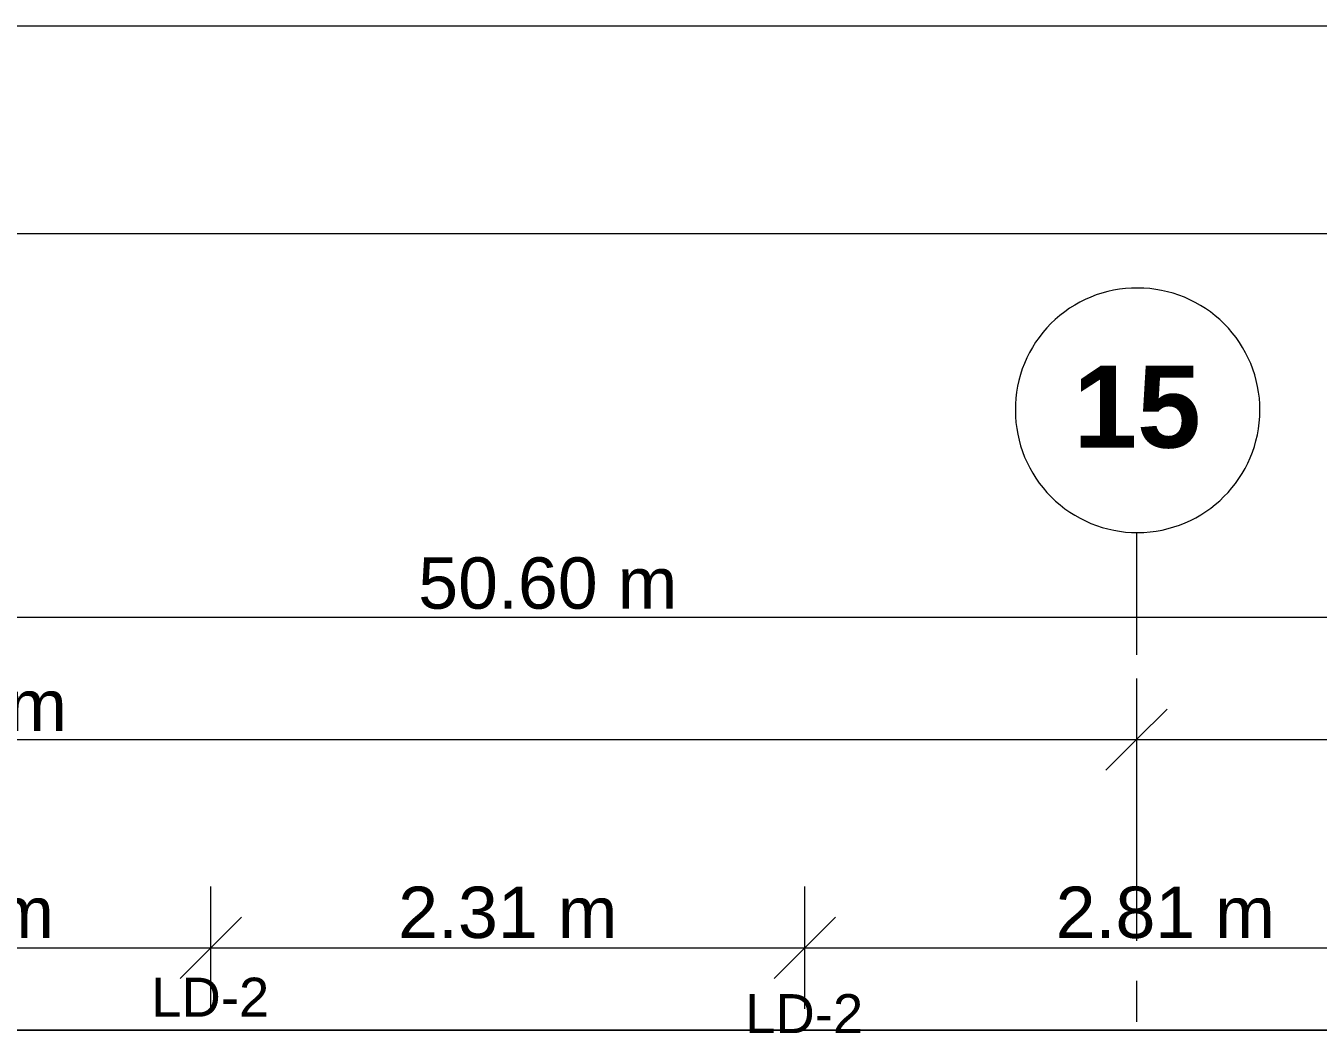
# Model space of a CAD drawing. Header units: metres. Extents: x -2 to 237, y -8 to 52.
# Drawn here: x 30.88 to 35.91, y 48.23 to 52.16 of the extents above; entities that cross this region are included whole.
import ezdxf

# ---------------------------------------------------------------- set-up
doc = ezdxf.new("R2010")
doc.units = ezdxf.units.M
for name, color, linetype, lineweight in [('HVAC - Ductos', 5, 'Continuous', 0), ('PDF3_Text', 7, 'Continuous', 0), ('pie de plano', 7, 'Continuous', 0)]:
    doc.layers.add(name, color=color, linetype=linetype, lineweight=lineweight)
doc.layers.add('PDF3_Geometry', color=7, linetype='Continuous', lineweight=0, true_color=0xaaaaaa)
doc.styles.add('PDF Helvetica', font='')
doc.styles.add('PDF Helvetica Bold', font='')
doc.styles.get('PDF Helvetica').set_extended_font_data('Helvetica')
doc.styles.get('PDF Helvetica Bold').set_extended_font_data('Helvetica', bold=True)

msp = doc.modelspace()

# ---------------------------------------------------------------- linework, layer by layer
at = {"layer": 'HVAC - Ductos', "color": 252, "lineweight": 0, "true_color": 0x939598}
for points in [[(7.3656, 49.8543), (58.4429, 49.8543)], [(35.2051, 49.616), (35.2051, 49.3776), (35.2051, 49.1393)], [(35.3243, 49.4968), (35.2051, 49.3776), (35.0859, 49.2585)], [(7.3656, 49.3776), (16.8074, 49.3776), (26.0062, 49.3776), (35.2051, 49.3776), (44.4086, 49.3776), (53.6074, 49.3776), (58.4429, 49.3776)], [(31.598, 48.328), (31.598, 48.5664), (31.598, 48.8047)], [(33.9126, 48.328), (33.9126, 48.5664), (33.9126, 48.8047)], [(31.7172, 48.6856), (31.598, 48.5664), (31.4788, 48.4472)], [(34.0317, 48.6856), (33.9126, 48.5664), (33.7934, 48.4472)], [(7.3656, 48.5664), (8.8369, 48.5664), (11.3165, 48.5664), (13.3149, 48.5664), (15.5103, 48.5664), (18.3199, 48.5664), (20.1533, 48.5664), (22.5137, 48.5664), (24.7092, 48.5664), (27.5004, 48.5664), (29.5172, 48.5664), (31.598, 48.5664), (33.9126, 48.5664), (36.7176, 48.5664), (38.6427, 48.5664), (40.9114, 48.5664), (43.1114, 48.5664), (45.701, 48.5664), (47.9011, 48.5664), (50.0965, 48.5664), (52.3561, 48.5664), (56.0457, 48.5664), (58.4429, 48.5664)]]:
    msp.add_lwpolyline(points, dxfattribs=at)
at = {"layer": 'PDF3_Geometry', "lineweight": 0}
msp.add_lwpolyline([(35.2097, 51.1377, 0.41827), (34.733, 50.661, 0.414688), (35.2097, 50.1843, 0.411128), (35.6863, 50.661, 0.414719)], format="xyb", close=True, dxfattribs=at)
at = {"layer": 'PDF3_Geometry', "color": 252, "lineweight": 0, "true_color": 0x939598}
for points in [[(35.2051, 50.1843), (35.2051, 49.7076)], [(35.2051, 49.5472), (35.2051, 49.3914)], [(35.2051, 49.231), (35.2051, 48.5939)]]:
    msp.add_lwpolyline(points, dxfattribs=at)
at = {"layer": 'PDF3_Geometry', "lineweight": 0}
for points in [[(35.2051, 48.438), (35.2051, 48.2776)], [(32.1755, 48.2455), (32.1022, 48.2455)], [(33.7109, 48.2455), (33.633, 48.2455)], [(35.2417, 48.2455), (35.1685, 48.2455)]]:
    msp.add_lwpolyline(points, dxfattribs=at)
for points in [[(32.1388, 48.2455), (33.6743, 48.2455), (32.1388, 48.2455), (30.6034, 48.2455), (29.0726, 48.2455), (30.6034, 48.2455)], [(35.2051, 48.2455), (36.7405, 48.2455), (38.2714, 48.2455), (36.7405, 48.2455), (35.2051, 48.2455), (33.6743, 48.2455)]]:
    msp.add_lwpolyline(points, close=True, dxfattribs=at)
at = {"layer": 'pie de plano', "color": 7, "lineweight": 9}
msp.add_lwpolyline([(87.9143, 52.1594), (87.9143, -7.8416), (-2.0899, -7.8416), (-2.0899, 52.1594)], close=True, dxfattribs=at)
msp.add_lwpolyline([(87.4372, 51.3482), (-0.9899, 51.3482), (-0.9899, -7.1771), (87.4372, -7.1771)], dxfattribs=at)

# ---------------------------------------------------------------- texts
at = {"layer": 'PDF3_Text', "color": 253, "lineweight": 0, "true_color": 0xaaaaaa, "insert": (34.9589, 50.6732), "char_height": 0.3202, "attachment_point": 4, "style": 'PDF Helvetica Bold'}
msp.add_mtext('15', dxfattribs=at)
at = {"layer": 'PDF3_Text', "color": 252, "lineweight": 0, "true_color": 0x939598, "char_height": 0.2001, "attachment_point": 4, "style": 'PDF Helvetica'}
for s, insert in [('50.60 m', (32.4059, 49.9865)), ('9.20 m', (30.1828, 49.5099)), ('2.08 m', (30.1324, 48.7032)), ('2.31 m', (32.3279, 48.7032)), ('2.81 m', (34.8901, 48.7032))]:
    msp.add_mtext(s, dxfattribs=dict(at, insert=insert))
at = {"layer": 'PDF3_Text', "lineweight": 0, "char_height": 0.15195, "attachment_point": 4, "style": 'PDF Helvetica'}
for insert in [(31.3654, 48.3739), (33.6801, 48.3098)]:
    msp.add_mtext('LD-2', dxfattribs=dict(at, insert=insert))

doc.saveas('drawing.dxf')
